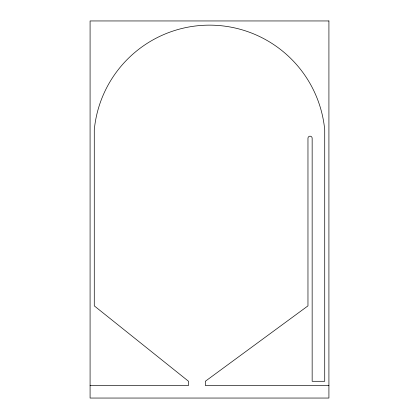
<?xml version="1.0" encoding="UTF-8"?>
<svg xmlns="http://www.w3.org/2000/svg" width="419" height="419" viewBox="0 0 419 419"><rect width="100%" height="100%" fill="white"/><g stroke="black" fill="none" stroke-linecap="round" stroke-linejoin="round"><path stroke-width="0.63" d="M90.085 385.48L188.55 385.48L188.55 381.29L94.275 305.87L94.275 129.89A115.749 115.749 0 0 1 324.725 129.89L324.725 381.29L312.155 381.29L312.155 138.27A2.095 2.095 0 0 0 310.06 136.175A2.095 2.095 0 0 0 307.965 138.27L307.965 305.87L205.31 381.29L205.31 385.48L328.915 385.48M328.915 20.95L90.085 20.95L90.085 398.05L328.915 398.05L328.915 20.95"/></g></svg>
